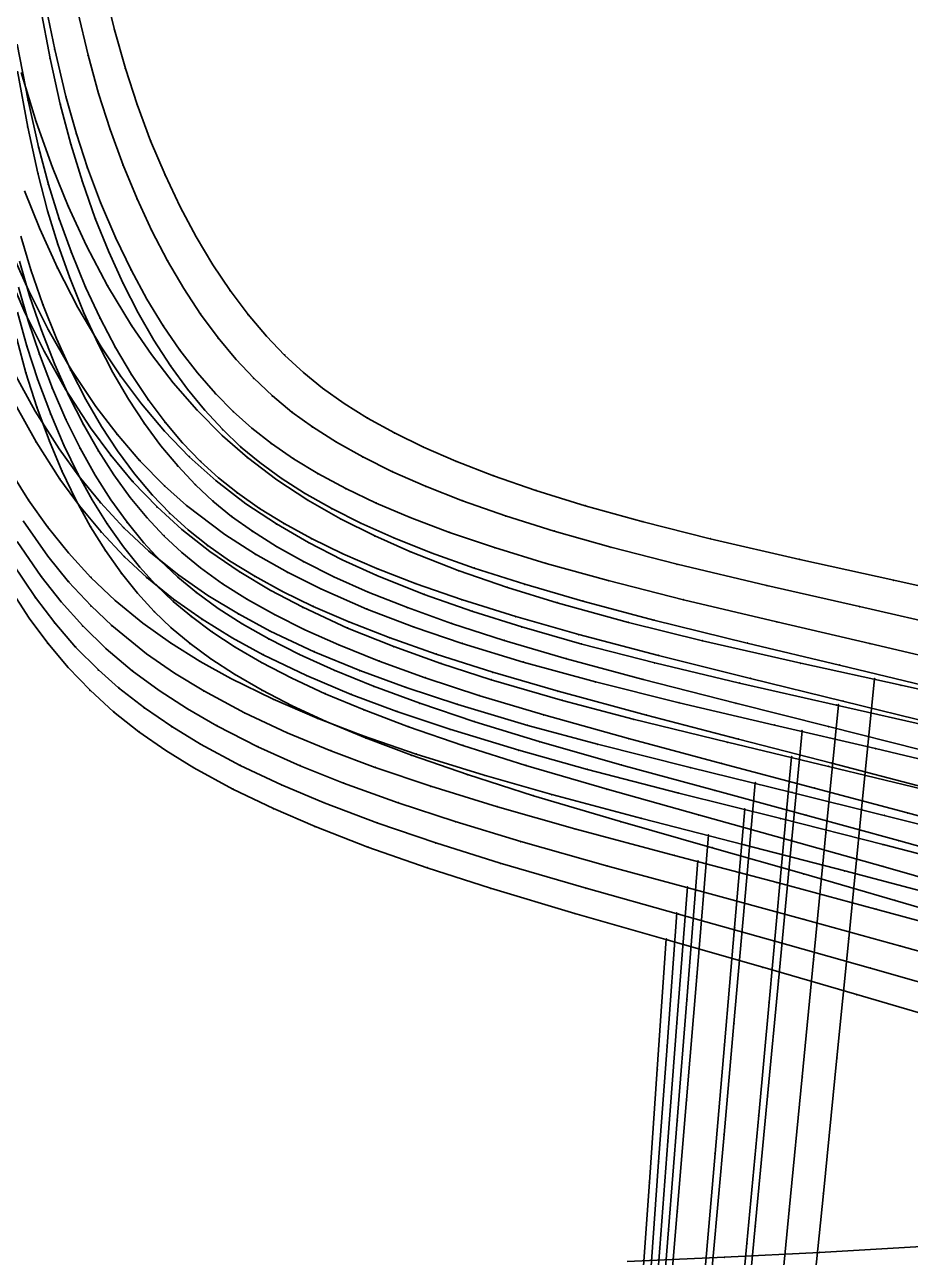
# Model space of a CAD drawing. Extents: x -2408 to 1029, y -526 to 2095.
# Drawn here: x -938.1 to -798, y -131.8 to 63.3 of the extents above; entities that cross this region are included whole.
import ezdxf

# ---------------------------------------------------------------- set-up
doc = ezdxf.new("R2010")
doc.units = 0

# ---------------------------------------------------------------- blocks, each defined once
blk = doc.blocks.new(' -30')
at = {"layer": '1'}
blk.add_lwpolyline([(-351.861105, 110.329195), (-350.407926, 104.948884), (-348.670682, 99.509993), (-346.689194, 94.131463), (-344.700375, 89.417051), (-342.479266, 84.806244), (-340.157858, 80.571181), (-337.810276, 76.793827), (-335.284992, 73.211457), (-332.770756, 70.071375), (-330.092839, 67.134432), (-327.423609, 64.578204), (-324.427648, 62.071417), (-321.140023, 59.652097), (-317.385468, 57.203619), (-313.036759, 54.686399), (-308.291491, 52.237276), (-302.903868, 49.742718), (-296.657703, 47.134884), (-289.397763, 44.384762), (-280.534735, 41.31904), (-270.094326, 37.9894), (-256.303933, 33.89328), (-241.813016, 29.744297), (-227.324884, 25.604588), (-212.881843, 21.424954), (-198.425237, 17.174691)], dxfattribs=at)
at = {"layer": '14'}
blk.add_lwpolyline([(-353.429419, 71.577262), (-349.88047, 66.087087), (-346.932749, 62.110837), (-343.728349, 58.294186), (-340.256893, 54.671709), (-336.528481, 51.291077), (-332.521971, 48.123477), (-328.283764, 45.170857), (-323.843345, 42.41814), (-317.659198, 39.032747), (-311.237876, 35.940191), (-304.649272, 33.104733), (-296.284769, 29.867512), (-286.909948, 26.573871), (-276.877036, 23.332868), (-263.532528, 19.336986), (-248.79876, 15.122326), (-233.814479, 10.82606), (-218.955663, 6.515586), (-204.365013, 2.23947)], dxfattribs=at)
at = {"layer": '2'}
blk.add_point((-249.091949, 15.307263), dxfattribs=at)
at = {"layer": '3'}
for p in [(-350.407926, 104.948884), (-348.670682, 99.509993), (-346.689194, 94.131463), (-344.700375, 89.417051), (-342.479266, 84.806244), (-340.157858, 80.571181), (-337.810276, 76.793827), (-335.284992, 73.211457), (-332.770756, 70.071375), (-330.092839, 67.134432), (-349.88047, 66.087087), (-327.423609, 64.578204), (-346.932749, 62.110837), (-324.427648, 62.071417), (-321.140023, 59.652097), (-343.728349, 58.294186), (-317.385468, 57.203619), (-340.256893, 54.671709), (-313.036759, 54.686399), (-336.528481, 51.291077), (-308.291491, 52.237276), (-302.903868, 49.742718), (-332.521971, 48.123477), (-296.657703, 47.134884), (-328.283764, 45.170857), (-289.397763, 44.384762), (-323.843345, 42.41814), (-280.534735, 41.31904), (-317.659198, 39.032747), (-270.094326, 37.9894), (-311.237876, 35.940191), (-256.303933, 33.89328), (-304.649272, 33.104733), (-296.284769, 29.867512), (-241.813016, 29.744297), (-286.909948, 26.573871), (-227.324884, 25.604588), (-276.877036, 23.332868), (-212.881843, 21.424954), (-263.532528, 19.336986), (-248.79876, 15.122326), (-233.814479, 10.82606), (-218.955663, 6.515586), (-250.517034, -5.301401), (-251.7552, -23.206977)]:
    blk.add_point(p, dxfattribs=at)
at = {"layer": '8'}
blk.add_lwpolyline([(-249.091949, 15.307263), (-250.517034, -5.301401), (-251.7552, -23.206977), (-252.875217, -39.403948), (-254.129457, -57.541968), (-255.491074, -77.232818), (-256.933227, -98.088314), (-258.429068, -119.720211), (-259.951754, -141.740336), (-261.474439, -163.760443), (-262.970281, -185.392358), (-264.412433, -206.247836), (-265.77405, -225.938686), (-267.028291, -244.076713), (-268.148308, -260.273691), (-269.386474, -278.179268), (-270.434573, -293.336208), (-270.811558, -298.787918)], dxfattribs=at)
blk = doc.blocks.new(' -31')
at = {"layer": '1'}
blk.add_lwpolyline([(-351.757173, 113.92772), (-350.272996, 108.545644), (-348.545351, 103.225238), (-346.502733, 97.769422), (-344.398006, 92.850309), (-342.200239, 88.341027), (-339.917824, 84.21009), (-337.547293, 80.412807), (-334.990777, 76.797071), (-332.427198, 73.603243), (-329.84217, 70.765068), (-327.103361, 68.131399), (-324.233994, 65.718449), (-320.993117, 63.31719), (-317.328381, 60.911098), (-313.126542, 58.460137), (-308.364337, 55.986844), (-303.07149, 53.527165), (-296.919245, 50.955733), (-289.868552, 48.288784), (-281.27231, 45.327923), (-271.305752, 42.170332), (-258.473846, 38.398356), (-243.983015, 34.33094), (-229.459834, 30.291084), (-214.79712, 26.169848), (-200.303587, 22.024262)], dxfattribs=at)
at = {"layer": '14'}
blk.add_lwpolyline([(-352.603039, 74.25716), (-348.921728, 68.729945), (-345.867782, 64.73664), (-342.551122, 60.913328), (-338.96131, 57.295663), (-335.752168, 54.458364), (-331.663581, 51.273472), (-327.340052, 48.30966), (-322.811814, 45.551205), (-316.508018, 42.165552), (-309.965754, 39.079783), (-303.256714, 36.256644), (-294.745062, 33.04027), (-285.569932, 29.89167), (-275.368494, 26.673572), (-261.802079, 22.713235), (-247.147746, 18.627522), (-231.915699, 14.368798), (-216.809343, 10.093272), (-201.971794, 5.848821)], dxfattribs=at)
at = {"layer": '2'}
blk.add_point((-247.440948, 18.812463), dxfattribs=at)
at = {"layer": '3'}
for p in [(-350.272996, 108.545644), (-348.545351, 103.225238), (-346.502733, 97.769422), (-344.398006, 92.850309), (-342.200239, 88.341027), (-339.917824, 84.21009), (-337.547293, 80.412807), (-334.990777, 76.797071), (-332.427198, 73.603243), (-329.84217, 70.765068), (-348.921728, 68.729945), (-327.103361, 68.131399), (-345.867782, 64.73664), (-324.233994, 65.718449), (-320.993117, 63.31719), (-342.551122, 60.913328), (-317.328381, 60.911098), (-338.96131, 57.295663), (-313.126542, 58.460137), (-308.364337, 55.986844), (-335.752168, 54.458364), (-303.07149, 53.527165), (-331.663581, 51.273472), (-296.919245, 50.955733), (-327.340052, 48.30966), (-289.868552, 48.288784), (-322.811814, 45.551205), (-281.27231, 45.327923), (-316.508018, 42.165552), (-271.305752, 42.170332), (-309.965754, 39.079783), (-258.473846, 38.398356), (-303.256714, 36.256644), (-243.983015, 34.33094), (-294.745062, 33.04027), (-285.569932, 29.89167), (-229.459834, 30.291084), (-275.368494, 26.673572), (-214.79712, 26.169848), (-261.802079, 22.713235), (-247.147746, 18.627522), (-231.915699, 14.368798), (-216.809343, 10.093272), (-248.974359, -2.25617), (-250.306644, -20.561388)]:
    blk.add_point(p, dxfattribs=at)
at = {"layer": '8'}
blk.add_lwpolyline([(-247.440948, 18.812463), (-248.974359, -2.25617), (-250.306644, -20.561388), (-251.511798, -37.119862), (-252.861378, -55.662707), (-254.326498, -75.793048), (-255.878275, -97.114022), (-257.487822, -119.228744), (-259.126252, -141.740322), (-260.220324, -156.772558), (-261.305836, -171.687183), (-262.899335, -193.581419), (-264.425436, -214.549616), (-265.855252, -234.194881), (-267.159901, -252.120389), (-268.310493, -267.929205), (-269.555052, -285.029088), (-270.549095, -298.686962), (-270.811558, -302.293129)], dxfattribs=at)
blk = doc.blocks.new(' -32')
at = {"layer": '1'}
blk.add_lwpolyline([(-351.587486, 117.262716), (-350.071792, 111.926151), (-348.311524, 106.63344), (-346.243235, 101.204129), (-344.117199, 96.315201), (-341.860052, 91.753745), (-339.469137, 87.489428), (-337.014184, 83.621651), (-334.43757, 80.035884), (-331.827268, 76.832449), (-329.182381, 73.972747), (-326.388817, 71.329051), (-323.463903, 68.909692), (-320.031095, 66.414816), (-316.229863, 63.975742), (-312.015372, 61.574837), (-307.174391, 59.11769), (-301.653349, 56.614723), (-295.419919, 54.076737), (-288.138266, 51.397726), (-279.420165, 48.476766), (-269.225391, 45.337961), (-256.16816, 41.609574), (-241.542366, 37.615005), (-227.033814, 33.689425), (-212.35428, 29.667757), (-197.875898, 25.629594)], dxfattribs=at)
at = {"layer": '14'}
blk.add_lwpolyline([(-351.819198, 77.026897), (-348.015802, 71.467831), (-344.864337, 67.460407), (-341.445033, 63.632438), (-337.747437, 60.020562), (-333.6186, 56.536549), (-329.370243, 53.41602), (-324.894483, 50.516782), (-320.222188, 47.822459), (-313.740093, 44.520485), (-307.036644, 41.514879), (-300.185016, 38.766828), (-291.523538, 35.634808), (-282.507163, 32.658355), (-272.151396, 29.507937), (-258.378946, 25.621389), (-244.506407, 21.865357), (-227.329321, 17.187331), (-212.016326, 12.957372), (-196.992248, 8.758548)], dxfattribs=at)
at = {"layer": '2'}
blk.add_point((-245.789948, 22.317662), dxfattribs=at)
at = {"layer": '3'}
for p in [(-350.071792, 111.926151), (-348.311524, 106.63344), (-346.243235, 101.204129), (-344.117199, 96.315201), (-341.860052, 91.753745), (-339.469137, 87.489428), (-337.014184, 83.621651), (-334.43757, 80.035884), (-331.827268, 76.832449), (-329.182381, 73.972747), (-348.015802, 71.467831), (-326.388817, 71.329051), (-323.463903, 68.909692), (-344.864337, 67.460407), (-320.031095, 66.414816), (-341.445033, 63.632438), (-316.229863, 63.975742), (-312.015372, 61.574837), (-337.747437, 60.020562), (-307.174391, 59.11769), (-301.653349, 56.614723), (-333.6186, 56.536549), (-329.370243, 53.41602), (-295.419919, 54.076737), (-288.138266, 51.397726), (-324.894483, 50.516782), (-320.222188, 47.822459), (-279.420165, 48.476766), (-269.225391, 45.337961), (-313.740093, 44.520485), (-307.036644, 41.514879), (-256.16816, 41.609574), (-300.185016, 38.766828), (-241.542366, 37.615005), (-291.523538, 35.634808), (-227.033814, 33.689425), (-282.507163, 32.658355), (-272.151396, 29.507937), (-212.35428, 29.667757), (-258.378946, 25.621389), (-244.506407, 21.865357), (-227.329321, 17.187331), (-212.016326, 12.957372), (-247.431685, 0.789055), (-248.858088, -17.915799), (-250.148379, -34.835779)]:
    blk.add_point(p, dxfattribs=at)
at = {"layer": '8'}
blk.add_lwpolyline([(-245.789948, 22.317662), (-247.431685, 0.789055), (-248.858088, -17.915799), (-250.148379, -34.835779), (-251.5933, -53.783461), (-253.161923, -74.35329), (-254.823324, -96.139745), (-256.546576, -118.737277), (-257.7145, -134.052625), (-258.887006, -149.428053), (-260.054931, -164.7434), (-261.20911, -179.878509), (-262.340382, -194.713218), (-263.974293, -216.139193), (-265.505117, -236.213355), (-266.901932, -254.530213), (-268.133807, -270.684167), (-269.466287, -288.157381), (-270.530553, -302.113426), (-270.811558, -305.798321)], dxfattribs=at)
blk = doc.blocks.new(' -33')
at = {"layer": '1'}
blk.add_lwpolyline([(-351.45677, 120.743399), (-349.870425, 115.295784), (-348.038212, 109.921474), (-345.886914, 104.416204), (-343.685288, 99.464104), (-341.370615, 94.88312), (-338.997886, 90.732213), (-336.547851, 86.930032), (-333.941023, 83.348583), (-331.316687, 80.163987), (-328.62404, 77.282708), (-325.782373, 74.621467), (-322.855387, 72.224611), (-319.350102, 69.704192), (-315.405646, 67.207286), (-311.127886, 64.809073), (-306.352915, 62.423165), (-300.934149, 60.001118), (-294.560091, 57.443663), (-287.280275, 54.810277), (-278.653701, 51.97534), (-268.52378, 48.927502), (-255.097874, 45.190752), (-240.402587, 41.264643), (-225.690178, 37.359074), (-210.966546, 33.411282), (-196.277386, 29.415283)], dxfattribs=at)
at = {"layer": '14'}
blk.add_lwpolyline([(-350.918266, 79.635286), (-346.969071, 74.040017), (-343.700395, 70.017847), (-340.157052, 66.187131), (-336.884935, 63.077274), (-331.391649, 58.621447), (-326.973651, 55.560766), (-322.335469, 52.722167), (-315.863632, 49.253399), (-309.132128, 46.108799), (-302.216245, 43.247991), (-295.191263, 40.630598), (-286.41091, 37.653309), (-275.859357, 34.386529), (-263.589266, 30.898786), (-247.844624, 26.691868), (-231.606976, 22.389242), (-215.964985, 18.185403), (-200.561603, 13.994565)], dxfattribs=at)
at = {"layer": '2'}
blk.add_point((-244.138947, 25.822864), dxfattribs=at)
at = {"layer": '3'}
for p in [(-349.870425, 115.295784), (-348.038212, 109.921474), (-345.886914, 104.416204), (-343.685288, 99.464104), (-341.370615, 94.88312), (-338.997886, 90.732213), (-336.547851, 86.930032), (-333.941023, 83.348583), (-331.316687, 80.163987), (-328.62404, 77.282708), (-325.782373, 74.621467), (-346.969071, 74.040017), (-322.855387, 72.224611), (-343.700395, 70.017847), (-319.350102, 69.704192), (-315.405646, 67.207286), (-340.157052, 66.187131), (-311.127886, 64.809073), (-336.884935, 63.077274), (-306.352915, 62.423165), (-331.391649, 58.621447), (-300.934149, 60.001118), (-294.560091, 57.443663), (-326.973651, 55.560766), (-287.280275, 54.810277), (-322.335469, 52.722167), (-278.653701, 51.97534), (-315.863632, 49.253399), (-268.52378, 48.927502), (-309.132128, 46.108799), (-255.097874, 45.190752), (-302.216245, 43.247991), (-240.402587, 41.264643), (-295.191263, 40.630598), (-286.41091, 37.653309), (-225.690178, 37.359074), (-275.859357, 34.386529), (-210.966546, 33.411282), (-263.589266, 30.898786), (-247.844624, 26.691868), (-231.606976, 22.389242), (-215.964985, 18.185403), (-245.889011, 3.834284), (-247.409532, -15.270209), (-248.784961, -32.551696)]:
    blk.add_point(p, dxfattribs=at)
at = {"layer": '8'}
blk.add_lwpolyline([(-244.138947, 25.822864), (-245.889011, 3.834284), (-247.409532, -15.270209), (-248.784961, -32.551696), (-250.325221, -51.904208), (-251.997346, -72.913517), (-253.768371, -95.165453), (-254.987718, -110.485866), (-256.226601, -126.051733), (-257.475252, -141.740326), (-258.723902, -157.42892), (-259.962785, -172.994787), (-261.182132, -188.3152), (-262.372177, -203.26745), (-264.080931, -224.736985), (-265.668809, -244.687776), (-267.102846, -262.705647), (-268.350071, -278.376337), (-269.665469, -294.903566), (-270.811558, -309.303532)], dxfattribs=at)
blk = doc.blocks.new(' -34')
at = {"layer": '1'}
blk.add_lwpolyline([(-351.29973, 124.126287), (-349.698151, 118.764082), (-347.794941, 113.302413), (-345.650924, 107.910726), (-343.380868, 102.878744), (-341.008348, 98.251273), (-338.538317, 93.994399), (-335.984893, 90.097617), (-333.282861, 86.453698), (-330.499376, 83.149176), (-327.713322, 80.243512), (-324.774262, 77.567901), (-321.702314, 75.127813), (-318.274124, 72.730557), (-314.289165, 70.268748), (-309.906378, 67.871087), (-305.027754, 65.493907), (-299.484168, 63.080542), (-292.995717, 60.548383), (-285.555726, 57.934302), (-276.618749, 55.081393), (-266.27483, 52.059859), (-252.31677, 48.285603), (-237.741809, 44.4966), (-222.983528, 40.684991), (-208.46892, 36.885502)], dxfattribs=at)
at = {"layer": '14'}
blk.add_lwpolyline([(-353.690237, 88.158366), (-350.060528, 82.333735), (-347.04109, 78.090357), (-343.755186, 73.997521), (-340.192212, 70.094188), (-336.341587, 66.419344), (-332.005804, 62.85593), (-327.584224, 59.703562), (-322.928981, 56.784999), (-318.072587, 54.082525), (-311.34074, 50.784775), (-304.38623, 47.797739), (-297.28617, 45.079452), (-288.711379, 42.122635), (-277.974996, 38.76977), (-267.27806, 35.715388), (-253.052504, 31.936357), (-236.864136, 27.768375), (-220.914293, 23.612125), (-205.139865, 19.443975)], dxfattribs=at)
at = {"layer": '2'}
blk.add_point((-242.487946, 29.328063), dxfattribs=at)
at = {"layer": '3'}
for p in [(-349.698151, 118.764082), (-347.794941, 113.302413), (-345.650924, 107.910726), (-343.380868, 102.878744), (-341.008348, 98.251273), (-338.538317, 93.994399), (-335.984893, 90.097617), (-333.282861, 86.453698), (-350.060528, 82.333735), (-330.499376, 83.149176), (-327.713322, 80.243512), (-347.04109, 78.090357), (-324.774262, 77.567901), (-321.702314, 75.127813), (-343.755186, 73.997521), (-318.274124, 72.730557), (-314.289165, 70.268748), (-340.192212, 70.094188), (-336.341587, 66.419344), (-309.906378, 67.871087), (-305.027754, 65.493907), (-332.005804, 62.85593), (-299.484168, 63.080542), (-292.995717, 60.548383), (-327.584224, 59.703562), (-322.928981, 56.784999), (-285.555726, 57.934302), (-276.618749, 55.081393), (-318.072587, 54.082525), (-311.34074, 50.784775), (-266.27483, 52.059859), (-304.38623, 47.797739), (-252.31677, 48.285603), (-297.28617, 45.079452), (-237.741809, 44.4966), (-288.711379, 42.122635), (-222.983528, 40.684991), (-277.974996, 38.76977), (-267.27806, 35.715388), (-253.052504, 31.936357), (-236.864136, 27.768375), (-220.914293, 23.612125), (-244.346337, 6.879511), (-245.960977, -12.624626), (-247.421543, -30.267621)]:
    blk.add_point(p, dxfattribs=at)
at = {"layer": '8'}
blk.add_lwpolyline([(-242.487946, 29.328063), (-244.346337, 6.879511), (-245.960977, -12.624626), (-247.421543, -30.267621), (-249.057143, -50.024955), (-250.83277, -71.473753), (-252.71342, -94.191172), (-254.008244, -109.832075), (-255.323811, -125.723547), (-256.649752, -141.740332), (-257.975693, -157.757118), (-259.29126, -173.64859), (-260.586084, -189.289493), (-261.84979, -204.554513), (-263.072007, -219.318355), (-264.80485, -240.25033), (-266.385993, -259.349846), (-267.780435, -276.194096), (-268.953167, -290.36018), (-270.11142, -304.351371), (-270.811558, -312.808723)], dxfattribs=at)
blk = doc.blocks.new(' -35')
at = {"layer": '1'}
blk.add_lwpolyline([(-355.912966, 149.594261), (-354.269004, 140.746066), (-352.674647, 133.442842), (-351.133885, 127.484738), (-349.52246, 122.222016), (-347.635642, 116.904746), (-345.404682, 111.366563), (-343.158275, 106.454284), (-340.793218, 101.884525), (-338.358351, 97.706012), (-335.808751, 93.818606), (-333.194435, 90.280002), (-330.55343, 87.108852), (-327.745375, 84.131009), (-324.975724, 81.551862), (-322.015436, 79.13469), (-318.717362, 76.765161), (-314.916579, 74.351986), (-310.668805, 71.96437), (-305.821035, 69.546173), (-300.430838, 67.152381), (-294.211891, 64.68394), (-287.208173, 62.185684), (-278.888402, 59.49868), (-269.051355, 56.600788), (-256.92309, 53.315789), (-242.223637, 49.550808), (-227.555304, 45.85832), (-212.968094, 42.160316)], dxfattribs=at)
at = {"layer": '14'}
blk.add_lwpolyline([(-356.264455, 96.895232), (-352.948725, 90.907598), (-349.192997, 85.038569), (-346.072297, 80.771819), (-342.679297, 76.665361), (-339.00336, 72.759293), (-335.437443, 69.442327), (-331.201454, 66.018252), (-326.695625, 62.852454), (-321.953247, 59.926538), (-317.007616, 57.222113), (-310.154819, 53.928967), (-303.078807, 50.953299), (-295.858496, 48.251511), (-287.485178, 45.428379), (-276.5775, 42.098878), (-265.711902, 39.073042), (-251.264076, 35.33505), (-235.130312, 31.287493), (-218.932352, 27.170162), (-202.910729, 23.036436)], dxfattribs=at)
at = {"layer": '2'}
blk.add_point((-240.836945, 32.833264), dxfattribs=at)
at = {"layer": '3'}
for p in [(-354.269004, 140.746066), (-352.674647, 133.442842), (-351.133885, 127.484738), (-349.52246, 122.222016), (-347.635642, 116.904746), (-345.404682, 111.366563), (-343.158275, 106.454284), (-340.793218, 101.884525), (-338.358351, 97.706012), (-335.808751, 93.818606), (-352.948725, 90.907598), (-333.194435, 90.280002), (-330.55343, 87.108852), (-349.192997, 85.038569), (-327.745375, 84.131009), (-346.072297, 80.771819), (-324.975724, 81.551862), (-322.015436, 79.13469), (-342.679297, 76.665361), (-318.717362, 76.765161), (-314.916579, 74.351986), (-339.00336, 72.759293), (-310.668805, 71.96437), (-335.437443, 69.442327), (-305.821035, 69.546173), (-300.430838, 67.152381), (-331.201454, 66.018252), (-294.211891, 64.68394), (-326.695625, 62.852454), (-287.208173, 62.185684), (-321.953247, 59.926538), (-278.888402, 59.49868), (-317.007616, 57.222113), (-269.051355, 56.600788), (-310.154819, 53.928967), (-256.92309, 53.315789), (-303.078807, 50.953299), (-242.223637, 49.550808), (-295.858496, 48.251511), (-287.485178, 45.428379), (-227.555304, 45.85832), (-276.5775, 42.098878), (-265.711902, 39.073042), (-251.264076, 35.33505), (-235.130312, 31.287493), (-218.932352, 27.170162), (-242.44851, 14.061596), (-244.044753, -4.531601), (-245.520477, -21.720981)]:
    blk.add_point(p, dxfattribs=at)
at = {"layer": '8'}
blk.add_lwpolyline([(-240.836945, 32.833264), (-242.44851, 14.061596), (-244.044753, -4.531601), (-245.520477, -21.720981), (-247.193789, -41.211876), (-249.027639, -62.572738), (-250.984981, -85.37205), (-252.340186, -101.157612), (-253.722836, -117.262846), (-255.121949, -133.559853), (-256.526553, -149.92081), (-257.925666, -166.217818), (-259.308315, -182.323052), (-260.663519, -198.108596), (-261.980308, -213.446678), (-263.247697, -228.209348), (-265.032149, -248.994827), (-266.643717, -267.766516), (-268.045345, -284.092825), (-269.523585, -301.311504), (-270.725571, -315.31235), (-270.811558, -316.313934)], dxfattribs=at)
blk = doc.blocks.new(' -36')
at = {"layer": '1'}
blk.add_lwpolyline([(-355.962648, 153.25609), (-354.249564, 144.340943), (-352.601601, 136.99883), (-351.02633, 131.042581), (-349.327112, 125.60912), (-347.395588, 120.279216), (-345.141957, 114.797072), (-342.860487, 109.878447), (-340.430182, 105.24232), (-337.887887, 100.944687), (-335.254854, 96.994944), (-332.566058, 93.41766), (-329.841287, 90.205706), (-326.953292, 87.203462), (-324.093569, 84.598898), (-321.115266, 82.220718), (-317.611981, 79.762494), (-313.734779, 77.364058), (-309.41056, 74.99608), (-304.467502, 72.594162), (-299.03874, 70.245934), (-292.86608, 67.856535), (-285.65001, 65.348108), (-277.080735, 62.65591), (-267.130788, 59.809434), (-254.496946, 56.489606), (-239.931866, 52.862482), (-225.334031, 49.284329), (-210.737095, 45.671417)], dxfattribs=at)
at = {"layer": '14'}
blk.add_lwpolyline([(-356.421811, 101.224918), (-353.097934, 95.163975), (-349.330198, 89.210143), (-346.197911, 84.873869), (-342.791089, 80.694094), (-339.099067, 76.712056), (-335.11118, 72.968997), (-330.396833, 69.180954), (-325.806533, 66.002149), (-320.976825, 63.069347), (-315.941796, 60.363474), (-308.967903, 57.075647), (-301.770293, 54.112069), (-294.429749, 51.427512), (-286.258987, 48.734133), (-275.179786, 45.428983), (-264.145379, 42.432679), (-249.475119, 38.736865), (-233.396428, 34.806905), (-218.771531, 31.184066), (-202.475857, 27.08508)], dxfattribs=at)
at = {"layer": '2'}
blk.add_point((-239.185944, 36.338463), dxfattribs=at)
at = {"layer": '3'}
for p in [(-354.249564, 144.340943), (-352.601601, 136.99883), (-351.02633, 131.042581), (-349.327112, 125.60912), (-347.395588, 120.279216), (-345.141957, 114.797072), (-342.860487, 109.878447), (-340.430182, 105.24232), (-337.887887, 100.944687), (-335.254854, 96.994944), (-353.097934, 95.163975), (-332.566058, 93.41766), (-329.841287, 90.205706), (-349.330198, 89.210143), (-326.953292, 87.203462), (-346.197911, 84.873869), (-324.093569, 84.598898), (-321.115266, 82.220718), (-342.791089, 80.694094), (-317.611981, 79.762494), (-339.099067, 76.712056), (-313.734779, 77.364058), (-309.41056, 74.99608), (-335.11118, 72.968997), (-304.467502, 72.594162), (-330.396833, 69.180954), (-299.03874, 70.245934), (-292.86608, 67.856535), (-325.806533, 66.002149), (-285.65001, 65.348108), (-320.976825, 63.069347), (-277.080735, 62.65591), (-315.941796, 60.363474), (-267.130788, 59.809434), (-308.967903, 57.075647), (-254.496946, 56.489606), (-301.770293, 54.112069), (-239.931866, 52.862482), (-294.429749, 51.427512), (-225.334031, 49.284329), (-286.258987, 48.734133), (-275.179786, 45.428983), (-264.145379, 42.432679), (-249.475119, 38.736865), (-233.396428, 34.806905), (-218.771531, 31.184066), (-240.886274, 17.189884), (-242.570439, -1.77664), (-244.127446, -19.311158)]:
    blk.add_point(p, dxfattribs=at)
at = {"layer": '8'}
blk.add_lwpolyline([(-239.185944, 36.338463), (-240.886274, 17.189884), (-242.570439, -1.77664), (-244.127446, -19.311158), (-245.892923, -39.193402), (-247.827782, -60.983167), (-249.192486, -76.352029), (-250.603517, -92.242608), (-252.049292, -108.524472), (-253.51823, -125.067175), (-254.99875, -141.740326), (-256.479271, -158.413477), (-257.94821, -174.956199), (-259.393985, -191.238064), (-260.805016, -207.128642), (-262.169719, -222.497487), (-263.476516, -237.214223), (-265.302798, -257.781224), (-266.933636, -276.147211), (-268.329949, -291.872041), (-269.759317, -307.96913), (-270.811558, -319.819126)], dxfattribs=at)
blk = doc.blocks.new(' -37')
at = {"layer": '1'}
blk.add_lwpolyline([(-356.372459, 158.395948), (-354.854966, 150.394063), (-353.23672, 143.169762), (-351.562243, 136.8019), (-349.739826, 130.867235), (-347.689343, 125.061908), (-345.566854, 119.780643), (-343.290383, 114.771342), (-340.896814, 110.097379), (-338.406639, 105.770072), (-335.794222, 101.729628), (-333.109007, 98.037618), (-330.408668, 94.738505), (-327.537753, 91.634749), (-324.693931, 88.92924), (-321.658172, 86.401123), (-318.260182, 83.928605), (-314.568479, 81.56305), (-310.290499, 79.141885), (-305.655773, 76.818247), (-300.458629, 74.498825), (-294.557232, 72.149041), (-287.734739, 69.717496), (-279.740091, 67.153206), (-270.551652, 64.478663), (-259.300503, 61.48948), (-244.530096, 57.836172), (-229.941599, 54.343654), (-215.260782, 50.823853)], dxfattribs=at)
at = {"layer": '14'}
blk.add_lwpolyline([(-361.426145, 116.246887), (-358.819179, 110.1909), (-355.808859, 104.053563), (-352.369872, 97.935386), (-348.4769, 91.936871), (-345.244012, 87.576971), (-341.730837, 83.383314), (-337.926692, 79.398299), (-333.989939, 75.807388), (-329.592009, 72.34402), (-324.917023, 69.152627), (-319.999819, 66.213413), (-314.875239, 63.506587), (-307.780105, 60.224775), (-300.460839, 57.274007), (-293.000034, 54.607372), (-285.032808, 52.039882), (-273.781931, 48.760067), (-262.578552, 45.794245), (-247.685713, 42.14172), (-231.662537, 38.326615), (-216.816904, 34.739688)], dxfattribs=at)
at = {"layer": '2'}
blk.add_point((-237.534943, 39.843662), dxfattribs=at)
at = {"layer": '3'}
for p in [(-354.854966, 150.394063), (-353.23672, 143.169762), (-351.562243, 136.8019), (-349.739826, 130.867235), (-347.689343, 125.061908), (-345.566854, 119.780643), (-343.290383, 114.771342), (-358.819179, 110.1909), (-340.896814, 110.097379), (-338.406639, 105.770072), (-355.808859, 104.053563), (-335.794222, 101.729628), (-352.369872, 97.935386), (-333.109007, 98.037618), (-330.408668, 94.738505), (-348.4769, 91.936871), (-327.537753, 91.634749), (-324.693931, 88.92924), (-345.244012, 87.576971), (-321.658172, 86.401123), (-318.260182, 83.928605), (-341.730837, 83.383314), (-314.568479, 81.56305), (-337.926692, 79.398299), (-310.290499, 79.141885), (-305.655773, 76.818247), (-333.989939, 75.807388), (-300.458629, 74.498825), (-329.592009, 72.34402), (-294.557232, 72.149041), (-324.917023, 69.152627), (-287.734739, 69.717496), (-279.740091, 67.153206), (-319.999819, 66.213413), (-270.551652, 64.478663), (-314.875239, 63.506587), (-259.300503, 61.48948), (-307.780105, 60.224775), (-300.460839, 57.274007), (-244.530096, 57.836172), (-293.000034, 54.607372), (-229.941599, 54.343654), (-285.032808, 52.039882), (-273.781931, 48.760067), (-262.578552, 45.794245), (-247.685713, 42.14172), (-231.662537, 38.326615), (-239.324038, 20.318172), (-241.096123, 0.978325), (-242.734414, -16.90134), (-244.592057, -37.174927)]:
    blk.add_point(p, dxfattribs=at)
at = {"layer": '8'}
blk.add_lwpolyline([(-237.534943, 39.843662), (-239.324038, 20.318172), (-241.096123, 0.978325), (-242.734414, -16.90134), (-244.592057, -37.174927), (-246.627924, -59.393589), (-248.063873, -75.06497), (-249.548565, -91.268317), (-251.069817, -107.870671), (-252.61544, -124.738998), (-254.173251, -141.74034), (-255.731061, -158.741664), (-257.276686, -175.610009), (-258.797936, -192.212344), (-260.282628, -208.415692), (-261.718578, -224.087089), (-263.093594, -239.093472), (-265.015213, -260.06528), (-266.731193, -278.792807), (-268.200398, -294.827138), (-269.704386, -311.241078), (-270.811558, -323.324318)], dxfattribs=at)
blk = doc.blocks.new(' -38')
at = {"layer": '1'}
blk.add_lwpolyline([(-355.970357, 160.103791), (-354.133043, 151.17385), (-352.362136, 143.74165), (-350.715318, 137.833126), (-348.95188, 132.441264), (-346.880058, 126.951118), (-344.479478, 121.331111), (-342.049631, 116.285293), (-339.536155, 111.661388), (-336.965052, 107.452326), (-334.328306, 103.603195), (-331.539488, 99.982217), (-328.704624, 96.720709), (-325.894622, 93.860514), (-322.945628, 91.219404), (-319.841406, 88.788064), (-316.355064, 86.389407), (-312.529014, 84.064497), (-308.090701, 81.678285), (-303.274358, 79.383775), (-297.904159, 77.104972), (-291.668799, 74.744396), (-284.550266, 72.329073), (-276.389334, 69.83475), (-266.554078, 67.107826), (-254.664702, 64.092664), (-239.873245, 60.58421), (-225.145564, 57.15018), (-210.351778, 53.668452)], dxfattribs=at)
at = {"layer": '14'}
blk.add_lwpolyline([(-361.008004, 119.218218), (-358.305137, 113.088896), (-355.1889, 106.885535), (-351.633939, 100.711396), (-347.614902, 94.669743), (-344.280824, 90.287566), (-340.660747, 86.081563), (-336.743978, 82.0953), (-333.266174, 78.989909), (-327.229736, 74.409617), (-322.384239, 71.29446), (-317.305607, 68.430859), (-312.029459, 65.798309), (-304.748918, 62.612215), (-297.264989, 59.751816), (-289.662133, 57.168516), (-279.992336, 54.218794), (-268.588333, 51.083989), (-255.338544, 47.775452), (-240.233964, 44.238058), (-224.27004, 40.520666), (-209.239946, 36.955451)], dxfattribs=at)
at = {"layer": '2'}
blk.add_point((-235.883961, 43.348861), dxfattribs=at)
at = {"layer": '3'}
for p in [(-354.133043, 151.17385), (-352.362136, 143.74165), (-350.715318, 137.833126), (-348.95188, 132.441264), (-346.880058, 126.951118), (-344.479478, 121.331111), (-342.049631, 116.285293), (-358.305137, 113.088896), (-339.536155, 111.661388), (-336.965052, 107.452326), (-355.1889, 106.885535), (-334.328306, 103.603195), (-351.633939, 100.711396), (-331.539488, 99.982217), (-328.704624, 96.720709), (-347.614902, 94.669743), (-325.894622, 93.860514), (-344.280824, 90.287566), (-322.945628, 91.219404), (-319.841406, 88.788064), (-340.660747, 86.081563), (-316.355064, 86.389407), (-312.529014, 84.064497), (-336.743978, 82.0953), (-308.090701, 81.678285), (-333.266174, 78.989909), (-303.274358, 79.383775), (-297.904159, 77.104972), (-327.229736, 74.409617), (-291.668799, 74.744396), (-284.550266, 72.329073), (-322.384239, 71.29446), (-317.305607, 68.430859), (-276.389334, 69.83475), (-266.554078, 67.107826), (-312.029459, 65.798309), (-304.748918, 62.612215), (-254.664702, 64.092664), (-239.873245, 60.58421), (-297.264989, 59.751816), (-289.662133, 57.168516), (-225.145564, 57.15018), (-279.992336, 54.218794), (-268.588333, 51.083989), (-255.338544, 47.775452), (-240.233964, 44.238058), (-224.27004, 40.520666), (-237.76182, 23.446463), (-239.621825, 3.733288), (-241.341398, -14.491513), (-243.291205, -35.156448)]:
    blk.add_point(p, dxfattribs=at)
at = {"layer": '8'}
blk.add_lwpolyline([(-235.883961, 43.348861), (-237.76182, 23.446463), (-239.621825, 3.733288), (-241.341398, -14.491513), (-243.291205, -35.156448), (-245.42808, -57.804012), (-246.935271, -73.777896), (-248.493625, -90.294034), (-250.090352, -107.216863), (-251.71266, -124.410817), (-253.347759, -141.740336), (-254.982859, -159.069854), (-256.605167, -176.263809), (-258.201892, -193.186618), (-259.760248, -209.702775), (-261.267437, -225.676642), (-262.710675, -240.972727), (-264.727634, -262.349369), (-266.528748, -281.438381), (-268.070848, -297.782258), (-269.649455, -314.513036), (-270.811558, -326.829529)], dxfattribs=at)
blk = doc.blocks.new(' -39')
at = {"layer": '1'}
blk.add_lwpolyline([(-354.548349, 156.523648), (-352.941097, 149.67122), (-351.27275, 143.602651), (-349.463276, 137.915032), (-347.39394, 132.238231), (-345.193153, 126.910308), (-342.85872, 121.887357), (-340.374714, 117.131064), (-337.801594, 112.740396), (-335.145837, 108.697309), (-332.36415, 104.925296), (-329.546503, 101.530256), (-326.733936, 98.522654), (-323.776789, 95.730468), (-320.691905, 93.182791), (-317.440035, 90.829461), (-313.656144, 88.418235), (-309.488883, 86.074659), (-304.754497, 83.72019), (-299.541325, 81.424029), (-293.681255, 79.128462), (-286.880243, 76.744361), (-279.197137, 74.323608), (-270.230675, 71.775522), (-259.75065, 69.0726), (-245.541569, 65.707168), (-230.880148, 62.370351), (-216.1551, 59.019978)], dxfattribs=at)
at = {"layer": '14'}
blk.add_lwpolyline([(-362.986364, 128.220411), (-360.584764, 122.191131), (-357.785144, 115.98928), (-354.56214, 109.720913), (-350.890381, 103.492078), (-347.826805, 98.910187), (-344.485832, 94.454926), (-340.856761, 90.171034), (-336.928889, 86.103251), (-332.691513, 82.296318), (-327.981639, 78.67124), (-323.136703, 75.455913), (-318.043999, 72.505229), (-312.739924, 69.79796), (-307.26088, 67.312873), (-299.746218, 64.308345), (-292.071507, 61.610747), (-284.32299, 59.169743), (-274.843761, 56.458817), (-263.286522, 53.461386), (-249.85323, 50.269786), (-234.530841, 46.802513), (-218.630308, 43.176741)], dxfattribs=at)
at = {"layer": '2'}
blk.add_point((-234.23296, 46.854062), dxfattribs=at)
at = {"layer": '3'}
for p in [(-352.941097, 149.67122), (-351.27275, 143.602651), (-349.463276, 137.915032), (-347.39394, 132.238231), (-345.193153, 126.910308), (-360.584764, 122.191131), (-342.85872, 121.887357), (-340.374714, 117.131064), (-357.785144, 115.98928), (-337.801594, 112.740396), (-354.56214, 109.720913), (-335.145837, 108.697309), (-350.890381, 103.492078), (-332.36415, 104.925296), (-329.546503, 101.530256), (-347.826805, 98.910187), (-326.733936, 98.522654), (-323.776789, 95.730468), (-344.485832, 94.454926), (-320.691905, 93.182791), (-340.856761, 90.171034), (-317.440035, 90.829461), (-313.656144, 88.418235), (-336.928889, 86.103251), (-309.488883, 86.074659), (-332.691513, 82.296318), (-304.754497, 83.72019), (-299.541325, 81.424029), (-327.981639, 78.67124), (-293.681255, 79.128462), (-286.880243, 76.744361), (-323.136703, 75.455913), (-279.197137, 74.323608), (-318.043999, 72.505229), (-270.230675, 71.775522), (-312.739924, 69.79796), (-259.75065, 69.0726), (-307.26088, 67.312873), (-245.541569, 65.707168), (-299.746218, 64.308345), (-292.071507, 61.610747), (-230.880148, 62.370351), (-284.32299, 59.169743), (-274.843761, 56.458817), (-263.286522, 53.461386), (-249.85323, 50.269786), (-234.530841, 46.802513), (-236.199584, 26.574754), (-238.14751, 6.488257), (-239.948365, -12.081686), (-241.99034, -33.137981)]:
    blk.add_point(p, dxfattribs=at)
at = {"layer": '8'}
blk.add_lwpolyline([(-234.23296, 46.854062), (-236.199584, 26.574754), (-238.14751, 6.488257), (-239.948365, -12.081686), (-241.99034, -33.137981), (-244.228223, -56.214438), (-245.806656, -72.490819), (-247.438672, -89.31974), (-249.110875, -106.563053), (-250.809869, -124.082627), (-252.522258, -141.740333), (-254.234648, -159.398038), (-255.933641, -176.917613), (-257.605844, -194.160926), (-259.237861, -210.989847), (-260.816295, -227.266246), (-262.327753, -242.85199), (-263.758834, -257.60892), (-265.725459, -277.888233), (-267.435895, -295.525797), (-268.844932, -310.055421), (-270.176667, -323.787917), (-270.811558, -330.33474)], dxfattribs=at)
blk = doc.blocks.new(' -40')
at = {"layer": '1'}
for points in [[(-835.841152, 40.401845), (-820.470008, 41.089372), (-805.423684, 41.848344), (-790.191583, 42.729508), (-775.159657, 43.7355), (-760.062848, 44.905913), (-745.057512, 46.253937), (-730.118739, 47.810136), (-715.160782, 49.610059), (-700.598431, 51.609171), (-696.187057, 52.290759), (-686.222374, 53.830367), (-671.373245, 56.382049), (-656.561826, 59.185168), (-642.823283, 62.023551), (-630.152282, 64.87797)], [(-354.521085, 160.018424), (-352.847394, 153.078584), (-351.115316, 146.938425), (-349.263818, 141.254557), (-347.12624, 135.514757), (-344.842389, 130.097316), (-342.436973, 125.02407), (-339.91409, 120.284365), (-337.275744, 115.863387), (-334.555321, 111.796118), (-331.700447, 107.995652), (-328.814033, 104.583782), (-325.935583, 101.566894), (-322.914436, 98.774291), (-319.91072, 96.341055), (-316.51867, 93.930559), (-312.792773, 91.598663), (-308.548794, 89.252191), (-303.964251, 87.007251), (-298.817886, 84.768601), (-292.867267, 82.468363), (-286.158823, 80.154337), (-278.357714, 77.741821), (-269.222145, 75.199006), (-258.585083, 72.512747), (-244.413987, 69.230524), (-229.565899, 65.940309), (-214.868119, 62.688927)]]:
    blk.add_lwpolyline(points, dxfattribs=at)
at = {"layer": '14'}
blk.add_lwpolyline([(-367.594202, 146.309766), (-365.222079, 138.50243), (-362.645755, 131.271605), (-360.156587, 125.165673), (-357.259395, 118.892099), (-353.928811, 112.559739), (-350.139472, 106.277466), (-346.981143, 101.664106), (-343.539791, 97.186075), (-339.80472, 92.889307), (-335.765215, 88.819712), (-331.818657, 85.354963), (-327.176162, 81.835379), (-322.245978, 78.608692), (-317.065295, 75.652942), (-311.671293, 72.946163), (-306.101162, 70.466392), (-298.464579, 67.475178), (-290.669092, 64.79641), (-282.802835, 62.378021), (-271.544088, 59.265903), (-259.825256, 56.350358), (-244.2585, 52.802313), (-228.403132, 49.317634), (-212.885786, 45.848974)], dxfattribs=at)
at = {"layer": '2'}
blk.add_point((-232.581959, 50.359263), dxfattribs=at)
at = {"layer": '3'}
for p in [(-352.847394, 153.078584), (-351.115316, 146.938425), (-349.263818, 141.254557), (-365.222079, 138.50243), (-347.12624, 135.514757), (-362.645755, 131.271605), (-344.842389, 130.097316), (-360.156587, 125.165673), (-342.436973, 125.02407), (-339.91409, 120.284365), (-357.259395, 118.892099), (-337.275744, 115.863387), (-353.928811, 112.559739), (-334.555321, 111.796118), (-331.700447, 107.995652), (-350.139472, 106.277466), (-328.814033, 104.583782), (-346.981143, 101.664106), (-325.935583, 101.566894), (-322.914436, 98.774291), (-343.539791, 97.186075), (-319.91072, 96.341055), (-316.51867, 93.930559), (-339.80472, 92.889307), (-312.792773, 91.598663), (-335.765215, 88.819712), (-308.548794, 89.252191), (-303.964251, 87.007251), (-331.818657, 85.354963), (-298.817886, 84.768601), (-292.867267, 82.468363), (-327.176162, 81.835379), (-286.158823, 80.154337), (-322.245978, 78.608692), (-278.357714, 77.741821), (-317.065295, 75.652942), (-269.222145, 75.199006), (-311.671293, 72.946163), (-258.585083, 72.512747), (-306.101162, 70.466392), (-244.413987, 69.230524), (-298.464579, 67.475178), (-290.669092, 64.79641), (-229.565899, 65.940309), (-282.802835, 62.378021), (-271.544088, 59.265903), (-259.825256, 56.350358), (-244.2585, 52.802313), (-228.403132, 49.317634), (-820.470008, 41.089372), (-805.423684, 41.848344), (-234.637348, 29.703046), (-236.673196, 9.243221), (-238.555334, -9.671863), (-240.689475, -31.119512)]:
    blk.add_point(p, dxfattribs=at)
at = {"layer": '8'}
blk.add_lwpolyline([(-232.581959, 50.359263), (-234.637348, 29.703046), (-236.673196, 9.243221), (-238.555334, -9.671863), (-240.689475, -31.119512), (-242.228901, -46.590411), (-243.845329, -62.835165), (-245.524758, -79.713059), (-247.253187, -97.083397), (-249.016616, -114.80548), (-250.801044, -132.738591), (-252.592474, -150.742069), (-254.376903, -168.675198), (-256.140332, -186.397281), (-257.86876, -203.7676), (-259.54819, -220.645512), (-261.164617, -236.890248), (-262.704046, -252.361178), (-264.152471, -266.917539), (-266.12386, -286.729564), (-267.811746, -303.692456), (-269.539592, -321.056927), (-270.811558, -333.839912)], dxfattribs=at)

msp = doc.modelspace()

# ---------------------------------------------------------------- block references
at = {"layer": '1'}
for name, p in [(' -39', (-575.170005, -91.15992)), (' -40', (-571.08619, -90.544825)), (' -36', (-583.359915, -93.009197)), (' -38', (-579.253783, -91.775472)), (' -35', (-583.382004, -93.626476)), (' -32', (-587.506908, -95.474868)), (' -37', (-579.276546, -92.393365)), (' -34', (-587.46481, -94.242756)), (' -33', (-587.486083, -94.859148)), (' -31', (-587.527219, -96.089244)), (' -30', (-587.547006, -96.703028)), (' -40', (-6.962963, -172.869906))]:
    msp.add_blockref(name, p, dxfattribs=at)

doc.saveas('drawing.dxf')
